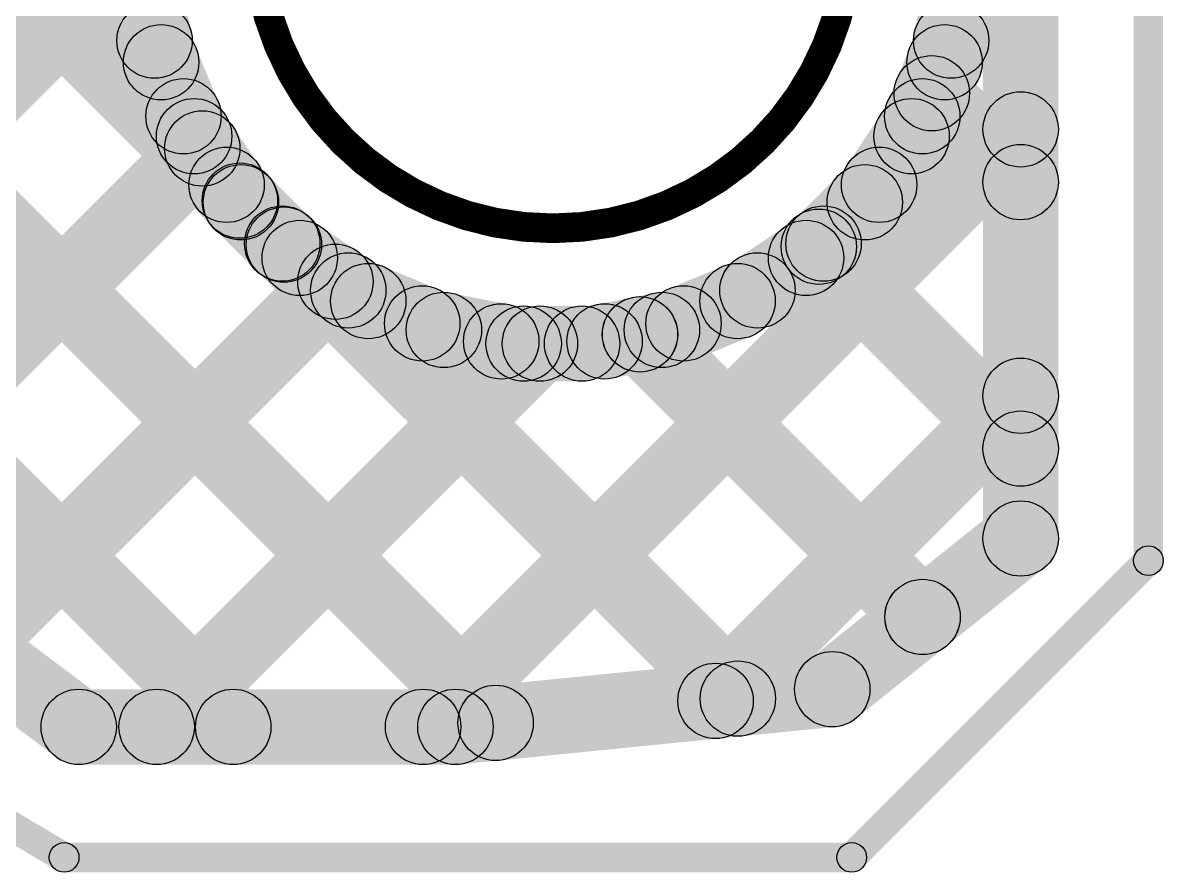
# Model space of a CAD drawing. Header units: millimetres. Extents: x 1.49 to 4.64, y 4.45 to 5.86.
# Drawn here: x 4.4926 to 4.6439, y 4.4507 to 4.5634 of the extents above; entities that cross this region are included whole.
import ezdxf

# ---------------------------------------------------------------- set-up
doc = ezdxf.new("R2010")
doc.units = ezdxf.units.MM
doc.header["$MEASUREMENT"] = 0
for name, color, linetype in [('BottomLayer', 5, 'Continuous'), ('Mechanical2', 216, 'Continuous'), ('MultiLayer', 9, 'Continuous'), ('TopLayer', 1, 'Continuous')]:
    doc.layers.add(name, color=color, linetype=linetype)

msp = doc.modelspace()

# ---------------------------------------------------------------- hatches: boundary and pattern name
at = {"layer": 'BottomLayer'}
for points in [[(4.32319, 4.73096), (4.33026, 4.73803), (4.52493, 4.54336), (4.51785, 4.53629)], [(4.63, 4.495), (4.62, 4.495), (4.62, 4.645), (4.63, 4.645)], [(4.38604, 4.63275), (4.39311, 4.63982), (4.55886, 4.47407), (4.55179, 4.467)], [(4.46094, 4.51959), (4.45387, 4.52666), (4.50473, 4.57751), (4.5118, 4.57044)], [(4.50365, 4.56769), (4.51346, 4.56964), (4.51497, 4.56203), (4.50517, 4.56008)], [(4.62069, 4.56008), (4.61088, 4.56203), (4.61239, 4.56964), (4.6222, 4.56769)], [(4.50632, 4.55628), (4.51556, 4.5601), (4.51853, 4.55294), (4.50929, 4.54911)], [(4.61657, 4.54911), (4.60733, 4.55294), (4.61029, 4.5601), (4.61953, 4.55628)], [(4.60967, 4.55054), (4.61675, 4.55761), (4.62854, 4.54582), (4.62146, 4.53875)], [(4.54924, 4.46646), (4.54217, 4.47354), (4.62146, 4.55283), (4.62854, 4.54576)], [(4.43936, 4.54407), (4.44643, 4.55114), (4.52404, 4.47354), (4.51697, 4.46646)], [(4.51116, 4.5456), (4.51948, 4.55116), (4.52379, 4.54471), (4.51547, 4.53915)], [(4.61038, 4.53915), (4.60207, 4.54471), (4.60638, 4.55116), (4.61469, 4.5456)], [(4.4741, 4.49739), (4.46703, 4.50446), (4.51287, 4.5503), (4.51994, 4.54323)], [(4.51785, 4.53629), (4.52493, 4.54336), (4.53076, 4.53752), (4.52369, 4.53045)], [(4.518, 4.53608), (4.52507, 4.54315), (4.53055, 4.53767), (4.52348, 4.5306)], [(4.60237, 4.5306), (4.5953, 4.53767), (4.60079, 4.54315), (4.60786, 4.53608)], [(4.52369, 4.53045), (4.53076, 4.53752), (4.59101, 4.47728), (4.58393, 4.47021)], [(4.59468, 4.53018), (4.60175, 4.53725), (4.62854, 4.51047), (4.62146, 4.5034)], [(4.52656, 4.52807), (4.53211, 4.53639), (4.53856, 4.53208), (4.533, 4.52376)], [(4.59285, 4.52376), (4.5873, 4.53208), (4.59374, 4.53639), (4.5993, 4.52807)], [(4.48925, 4.47718), (4.48218, 4.48425), (4.53053, 4.5326), (4.5376, 4.52553)], [(4.53651, 4.52189), (4.54034, 4.53113), (4.5475, 4.52816), (4.54368, 4.51892)], [(4.58218, 4.51892), (4.57835, 4.52816), (4.58552, 4.53113), (4.58934, 4.52189)], [(4.54748, 4.51777), (4.54944, 4.52757), (4.55704, 4.52606), (4.55509, 4.51625)], [(4.57076, 4.51625), (4.56881, 4.52606), (4.57642, 4.52757), (4.57837, 4.51777)], [(4.55905, 4.51586), (4.55905, 4.52586), (4.5668, 4.52586), (4.5668, 4.51586)], [(4.57095, 4.51855), (4.57802, 4.52563), (4.61552, 4.48813), (4.60845, 4.48105)], [(4.57095, 4.51855), (4.57802, 4.52563), (4.61552, 4.48812), (4.60845, 4.48105)], [(4.51389, 4.46646), (4.50682, 4.47354), (4.55768, 4.5244), (4.56475, 4.51733)], [(4.58805, 4.46992), (4.58098, 4.47699), (4.62146, 4.51747), (4.62854, 4.5104)], [(4.60312, 4.4711), (4.59688, 4.4789), (4.62188, 4.4989), (4.62812, 4.4911)], [(4.477, 4.481), (4.483, 4.489), (4.503, 4.474), (4.497, 4.466)], [(4.5505, 4.46502), (4.5495, 4.47498), (4.5995, 4.47998), (4.6005, 4.47002)], [(4.5, 4.465), (4.5, 4.475), (4.55, 4.475), (4.55, 4.465)]]:
    msp.add_hatch(color=5, dxfattribs=at).paths.add_polyline_path(points)
h = msp.add_hatch(color=5, dxfattribs=at)
edge = h.paths.add_edge_path()
edge.add_arc((4.51007, 4.56106), 0.005, 0, 360)
h = msp.add_hatch(color=5, dxfattribs=at)
edge = h.paths.add_edge_path()
edge.add_arc((4.61578, 4.56106), 0.005, 0, 360)
h = msp.add_hatch(color=5, dxfattribs=at)
edge = h.paths.add_edge_path()
edge.add_arc((4.51094, 4.55819), 0.005, 0, 360)
h = msp.add_hatch(color=5, dxfattribs=at)
edge = h.paths.add_edge_path()
edge.add_arc((4.61491, 4.55819), 0.005, 0, 360)
h = msp.add_hatch(color=5, dxfattribs=at)
edge = h.paths.add_edge_path()
edge.add_arc((4.61321, 4.55408), 0.005, 0, 360)
h = msp.add_hatch(color=5, dxfattribs=at)
edge = h.paths.add_edge_path()
edge.add_arc((4.51391, 4.55102), 0.005, 0, 360)
h = msp.add_hatch(color=5, dxfattribs=at)
edge = h.paths.add_edge_path()
edge.add_arc((4.61195, 4.55102), 0.005, 0, 360)
h = msp.add_hatch(color=5, dxfattribs=at)
edge = h.paths.add_edge_path()
edge.add_arc((4.625, 4.54929), 0.005, 0, 360)
h = msp.add_hatch(color=5, dxfattribs=at)
edge = h.paths.add_edge_path()
edge.add_arc((4.51532, 4.54838), 0.005, 0, 360)
h = msp.add_hatch(color=5, dxfattribs=at)
edge = h.paths.add_edge_path()
edge.add_arc((4.61053, 4.54838), 0.005, 0, 360)
h = msp.add_hatch(color=5, dxfattribs=at)
edge = h.paths.add_edge_path()
edge.add_arc((4.5164, 4.54676), 0.005, 0, 360)
h = msp.add_hatch(color=5, dxfattribs=at)
edge = h.paths.add_edge_path()
edge.add_arc((4.51963, 4.54193), 0.005, 0, 360)
h = msp.add_hatch(color=5, dxfattribs=at)
edge = h.paths.add_edge_path()
edge.add_arc((4.60622, 4.54193), 0.005, 0, 360)
h = msp.add_hatch(color=5, dxfattribs=at)
edge = h.paths.add_edge_path()
edge.add_arc((4.625, 4.54229), 0.005, 0, 360)
h = msp.add_hatch(color=5, dxfattribs=at)
edge = h.paths.add_edge_path()
edge.add_arc((4.52139, 4.53983), 0.005, 0, 360)
h = msp.add_hatch(color=5, dxfattribs=at)
edge = h.paths.add_edge_path()
edge.add_arc((4.52139, 4.53983), 0.005, 0, 360)
h = msp.add_hatch(color=5, dxfattribs=at)
edge = h.paths.add_edge_path()
edge.add_arc((4.52153, 4.53961), 0.005, 0, 360)
h = msp.add_hatch(color=5, dxfattribs=at)
edge = h.paths.add_edge_path()
edge.add_arc((4.60432, 4.53961), 0.005, 0, 360)
h = msp.add_hatch(color=5, dxfattribs=at)
edge = h.paths.add_edge_path()
edge.add_arc((4.52702, 4.53413), 0.005, 0, 360)
h = msp.add_hatch(color=5, dxfattribs=at)
edge = h.paths.add_edge_path()
edge.add_arc((4.52723, 4.53399), 0.005, 0, 360)
h = msp.add_hatch(color=5, dxfattribs=at)
edge = h.paths.add_edge_path()
edge.add_arc((4.52723, 4.53399), 0.005, 0, 360)
h = msp.add_hatch(color=5, dxfattribs=at)
edge = h.paths.add_edge_path()
edge.add_arc((4.59822, 4.53372), 0.005, 0, 360)
h = msp.add_hatch(color=5, dxfattribs=at)
edge = h.paths.add_edge_path()
edge.add_arc((4.59884, 4.53413), 0.005, 0, 360)
h = msp.add_hatch(color=5, dxfattribs=at)
edge = h.paths.add_edge_path()
edge.add_arc((4.52933, 4.53223), 0.005, 0, 360)
h = msp.add_hatch(color=5, dxfattribs=at)
edge = h.paths.add_edge_path()
edge.add_arc((4.59652, 4.53223), 0.005, 0, 360)
h = msp.add_hatch(color=5, dxfattribs=at)
edge = h.paths.add_edge_path()
edge.add_arc((4.53406, 4.52907), 0.005, 0, 360)
h = msp.add_hatch(color=5, dxfattribs=at)
edge = h.paths.add_edge_path()
edge.add_arc((4.53578, 4.52792), 0.005, 0, 360)
h = msp.add_hatch(color=5, dxfattribs=at)
edge = h.paths.add_edge_path()
edge.add_arc((4.59007, 4.52792), 0.005, 0, 360)
h = msp.add_hatch(color=5, dxfattribs=at)
edge = h.paths.add_edge_path()
edge.add_arc((4.53843, 4.52651), 0.005, 0, 360)
h = msp.add_hatch(color=5, dxfattribs=at)
edge = h.paths.add_edge_path()
edge.add_arc((4.58743, 4.52651), 0.005, 0, 360)
h = msp.add_hatch(color=5, dxfattribs=at)
edge = h.paths.add_edge_path()
edge.add_arc((4.54559, 4.52354), 0.005, 0, 360)
h = msp.add_hatch(color=5, dxfattribs=at)
edge = h.paths.add_edge_path()
edge.add_arc((4.58026, 4.52354), 0.005, 0, 360)
h = msp.add_hatch(color=5, dxfattribs=at)
edge = h.paths.add_edge_path()
edge.add_arc((4.54846, 4.52267), 0.005, 0, 360)
h = msp.add_hatch(color=5, dxfattribs=at)
edge = h.paths.add_edge_path()
edge.add_arc((4.57449, 4.52209), 0.005, 0, 360)
h = msp.add_hatch(color=5, dxfattribs=at)
edge = h.paths.add_edge_path()
edge.add_arc((4.57448, 4.52209), 0.005, 0, 360)
h = msp.add_hatch(color=5, dxfattribs=at)
edge = h.paths.add_edge_path()
edge.add_arc((4.57739, 4.52267), 0.005, 0, 360)
h = msp.add_hatch(color=5, dxfattribs=at)
edge = h.paths.add_edge_path()
edge.add_arc((4.55607, 4.52116), 0.005, 0, 360)
h = msp.add_hatch(color=5, dxfattribs=at)
edge = h.paths.add_edge_path()
edge.add_arc((4.55905, 4.52086), 0.005, 0, 360)
h = msp.add_hatch(color=5, dxfattribs=at)
edge = h.paths.add_edge_path()
edge.add_arc((4.56121, 4.52086), 0.005, 0, 360)
h = msp.add_hatch(color=5, dxfattribs=at)
edge = h.paths.add_edge_path()
edge.add_arc((4.5668, 4.52086), 0.005, 0, 360)
h = msp.add_hatch(color=5, dxfattribs=at)
edge = h.paths.add_edge_path()
edge.add_arc((4.56979, 4.52116), 0.005, 0, 360)
h = msp.add_hatch(color=5, dxfattribs=at)
edge = h.paths.add_edge_path()
edge.add_arc((4.625, 4.51394), 0.005, 0, 360)
h = msp.add_hatch(color=5, dxfattribs=at)
edge = h.paths.add_edge_path()
edge.add_arc((4.625, 4.50693), 0.005, 0, 360)
h = msp.add_hatch(color=5, dxfattribs=at)
edge = h.paths.add_edge_path()
edge.add_arc((4.625, 4.495), 0.005, 0, 360)
h = msp.add_hatch(color=5, dxfattribs=at)
edge = h.paths.add_edge_path()
edge.add_arc((4.625, 4.495), 0.005, 0, 360)
h = msp.add_hatch(color=5, dxfattribs=at)
edge = h.paths.add_edge_path()
edge.add_arc((4.61198, 4.48459), 0.005, 0, 360)
h = msp.add_hatch(color=5, dxfattribs=at)
edge = h.paths.add_edge_path()
edge.add_arc((4.61199, 4.48459), 0.005, 0, 360)
h = msp.add_hatch(color=5, dxfattribs=at)
edge = h.paths.add_edge_path()
edge.add_arc((4.6, 4.475), 0.005, 0, 360)
h = msp.add_hatch(color=5, dxfattribs=at)
edge = h.paths.add_edge_path()
edge.add_arc((4.6, 4.475), 0.005, 0, 360)
h = msp.add_hatch(color=5, dxfattribs=at)
edge = h.paths.add_edge_path()
edge.add_arc((4.58451, 4.47345), 0.005, 0, 360)
h = msp.add_hatch(color=5, dxfattribs=at)
edge = h.paths.add_edge_path()
edge.add_arc((4.58747, 4.47375), 0.005, 0, 360)
h = msp.add_hatch(color=5, dxfattribs=at)
edge = h.paths.add_edge_path()
edge.add_arc((4.5, 4.47), 0.005, 0, 360)
h = msp.add_hatch(color=5, dxfattribs=at)
edge = h.paths.add_edge_path()
edge.add_arc((4.5, 4.47), 0.005, 0, 360)
h = msp.add_hatch(color=5, dxfattribs=at)
edge = h.paths.add_edge_path()
edge.add_arc((4.51035, 4.47), 0.005, 0, 360)
h = msp.add_hatch(color=5, dxfattribs=at)
edge = h.paths.add_edge_path()
edge.add_arc((4.52051, 4.47), 0.005, 0, 360)
h = msp.add_hatch(color=5, dxfattribs=at)
edge = h.paths.add_edge_path()
edge.add_arc((4.54571, 4.47), 0.005, 0, 360)
h = msp.add_hatch(color=5, dxfattribs=at)
edge = h.paths.add_edge_path()
edge.add_arc((4.55, 4.47), 0.005, 0, 360)
h = msp.add_hatch(color=5, dxfattribs=at)
edge = h.paths.add_edge_path()
edge.add_arc((4.55, 4.47), 0.005, 0, 360)
h = msp.add_hatch(color=5, dxfattribs=at)
edge = h.paths.add_edge_path()
edge.add_arc((4.55533, 4.47053), 0.005, 0, 360)
at = {"layer": 'Mechanical2'}
for points in [[(4.64391, 4.49206), (4.63998, 4.49206), (4.63998, 4.82969), (4.64391, 4.82969)], [(4.60397, 4.4513), (4.60118, 4.45408), (4.64055, 4.49345), (4.64334, 4.49067)], [(4.46258, 4.47137), (4.46458, 4.47476), (4.49907, 4.45439), (4.49706, 4.451)], [(4.49807, 4.45072), (4.49807, 4.45466), (4.60258, 4.45466), (4.60258, 4.45072)]]:
    msp.add_hatch(color=216, dxfattribs=at).paths.add_polyline_path(points)
h = msp.add_hatch(color=216, dxfattribs=at)
edge = h.paths.add_edge_path()
edge.add_arc((4.64195, 4.49206), 0.00197, 0, 360)
h = msp.add_hatch(color=216, dxfattribs=at)
edge = h.paths.add_edge_path()
edge.add_arc((4.64195, 4.49206), 0.00197, 0, 360)
h = msp.add_hatch(color=216, dxfattribs=at)
edge = h.paths.add_edge_path()
edge.add_arc((4.49807, 4.45269), 0.00197, 0, 360)
h = msp.add_hatch(color=216, dxfattribs=at)
edge = h.paths.add_edge_path()
edge.add_arc((4.49807, 4.45269), 0.00197, 0, 360)
h = msp.add_hatch(color=216, dxfattribs=at)
edge = h.paths.add_edge_path()
edge.add_arc((4.60258, 4.45269), 0.00197, 0, 360)
h = msp.add_hatch(color=216, dxfattribs=at)
edge = h.paths.add_edge_path()
edge.add_arc((4.60258, 4.45269), 0.00197, 0, 360)
at = {"layer": 'TopLayer'}
for points in [[(4.32319, 4.73096), (4.33026, 4.73803), (4.52493, 4.54336), (4.51785, 4.53629)], [(4.63, 4.495), (4.62, 4.495), (4.62, 4.645), (4.63, 4.645)], [(4.38604, 4.63275), (4.39311, 4.63982), (4.55886, 4.47407), (4.55179, 4.467)], [(4.46094, 4.51959), (4.45387, 4.52666), (4.50473, 4.57751), (4.5118, 4.57044)], [(4.50365, 4.56769), (4.51346, 4.56964), (4.51497, 4.56203), (4.50517, 4.56008)], [(4.62069, 4.56008), (4.61088, 4.56203), (4.61239, 4.56964), (4.6222, 4.56769)], [(4.50632, 4.55628), (4.51556, 4.5601), (4.51853, 4.55294), (4.50929, 4.54911)], [(4.61657, 4.54911), (4.60733, 4.55294), (4.61029, 4.5601), (4.61953, 4.55628)], [(4.60967, 4.55054), (4.61675, 4.55761), (4.62854, 4.54582), (4.62146, 4.53875)], [(4.54924, 4.46646), (4.54217, 4.47354), (4.62146, 4.55283), (4.62854, 4.54576)], [(4.43936, 4.54407), (4.44643, 4.55114), (4.52404, 4.47354), (4.51697, 4.46646)], [(4.51116, 4.5456), (4.51948, 4.55116), (4.52379, 4.54471), (4.51547, 4.53915)], [(4.61038, 4.53915), (4.60207, 4.54471), (4.60638, 4.55116), (4.61469, 4.5456)], [(4.4741, 4.49739), (4.46703, 4.50446), (4.51287, 4.5503), (4.51994, 4.54323)], [(4.51785, 4.53629), (4.52493, 4.54336), (4.53076, 4.53752), (4.52369, 4.53045)], [(4.518, 4.53608), (4.52507, 4.54315), (4.53055, 4.53767), (4.52348, 4.5306)], [(4.60237, 4.5306), (4.5953, 4.53767), (4.60079, 4.54315), (4.60786, 4.53608)], [(4.52369, 4.53045), (4.53076, 4.53752), (4.59101, 4.47728), (4.58393, 4.47021)], [(4.59468, 4.53018), (4.60175, 4.53725), (4.62854, 4.51047), (4.62146, 4.5034)], [(4.52656, 4.52807), (4.53211, 4.53639), (4.53856, 4.53208), (4.533, 4.52376)], [(4.59285, 4.52376), (4.5873, 4.53208), (4.59374, 4.53639), (4.5993, 4.52807)], [(4.48925, 4.47718), (4.48218, 4.48425), (4.53053, 4.5326), (4.5376, 4.52553)], [(4.53651, 4.52189), (4.54034, 4.53113), (4.5475, 4.52816), (4.54368, 4.51892)], [(4.58218, 4.51892), (4.57835, 4.52816), (4.58552, 4.53113), (4.58934, 4.52189)], [(4.54748, 4.51777), (4.54944, 4.52757), (4.55704, 4.52606), (4.55509, 4.51625)], [(4.57076, 4.51625), (4.56881, 4.52606), (4.57642, 4.52757), (4.57837, 4.51777)], [(4.55905, 4.51586), (4.55905, 4.52586), (4.5668, 4.52586), (4.5668, 4.51586)], [(4.57095, 4.51855), (4.57802, 4.52563), (4.61552, 4.48813), (4.60845, 4.48105)], [(4.57095, 4.51855), (4.57802, 4.52563), (4.61552, 4.48812), (4.60845, 4.48105)], [(4.51389, 4.46646), (4.50682, 4.47354), (4.55768, 4.5244), (4.56475, 4.51733)], [(4.58805, 4.46992), (4.58098, 4.47699), (4.62146, 4.51747), (4.62854, 4.5104)], [(4.60312, 4.4711), (4.59688, 4.4789), (4.62188, 4.4989), (4.62812, 4.4911)], [(4.477, 4.481), (4.483, 4.489), (4.503, 4.474), (4.497, 4.466)], [(4.5505, 4.46502), (4.5495, 4.47498), (4.5995, 4.47998), (4.6005, 4.47002)], [(4.5, 4.465), (4.5, 4.475), (4.55, 4.475), (4.55, 4.465)]]:
    msp.add_hatch(color=1, dxfattribs=at).paths.add_polyline_path(points)
h = msp.add_hatch(color=1, dxfattribs=at)
edge = h.paths.add_edge_path()
edge.add_arc((4.51007, 4.56106), 0.005, 0, 360)
h = msp.add_hatch(color=1, dxfattribs=at)
edge = h.paths.add_edge_path()
edge.add_arc((4.61578, 4.56106), 0.005, 0, 360)
h = msp.add_hatch(color=1, dxfattribs=at)
edge = h.paths.add_edge_path()
edge.add_arc((4.51094, 4.55819), 0.005, 0, 360)
h = msp.add_hatch(color=1, dxfattribs=at)
edge = h.paths.add_edge_path()
edge.add_arc((4.61491, 4.55819), 0.005, 0, 360)
h = msp.add_hatch(color=1, dxfattribs=at)
edge = h.paths.add_edge_path()
edge.add_arc((4.61321, 4.55408), 0.005, 0, 360)
h = msp.add_hatch(color=1, dxfattribs=at)
edge = h.paths.add_edge_path()
edge.add_arc((4.51391, 4.55102), 0.005, 0, 360)
h = msp.add_hatch(color=1, dxfattribs=at)
edge = h.paths.add_edge_path()
edge.add_arc((4.61195, 4.55102), 0.005, 0, 360)
h = msp.add_hatch(color=1, dxfattribs=at)
edge = h.paths.add_edge_path()
edge.add_arc((4.625, 4.54929), 0.005, 0, 360)
h = msp.add_hatch(color=1, dxfattribs=at)
edge = h.paths.add_edge_path()
edge.add_arc((4.51532, 4.54838), 0.005, 0, 360)
h = msp.add_hatch(color=1, dxfattribs=at)
edge = h.paths.add_edge_path()
edge.add_arc((4.61053, 4.54838), 0.005, 0, 360)
h = msp.add_hatch(color=1, dxfattribs=at)
edge = h.paths.add_edge_path()
edge.add_arc((4.5164, 4.54676), 0.005, 0, 360)
h = msp.add_hatch(color=1, dxfattribs=at)
edge = h.paths.add_edge_path()
edge.add_arc((4.51963, 4.54193), 0.005, 0, 360)
h = msp.add_hatch(color=1, dxfattribs=at)
edge = h.paths.add_edge_path()
edge.add_arc((4.60622, 4.54193), 0.005, 0, 360)
h = msp.add_hatch(color=1, dxfattribs=at)
edge = h.paths.add_edge_path()
edge.add_arc((4.625, 4.54229), 0.005, 0, 360)
h = msp.add_hatch(color=1, dxfattribs=at)
edge = h.paths.add_edge_path()
edge.add_arc((4.52139, 4.53983), 0.005, 0, 360)
h = msp.add_hatch(color=1, dxfattribs=at)
edge = h.paths.add_edge_path()
edge.add_arc((4.52139, 4.53983), 0.005, 0, 360)
h = msp.add_hatch(color=1, dxfattribs=at)
edge = h.paths.add_edge_path()
edge.add_arc((4.52153, 4.53961), 0.005, 0, 360)
h = msp.add_hatch(color=1, dxfattribs=at)
edge = h.paths.add_edge_path()
edge.add_arc((4.60432, 4.53961), 0.005, 0, 360)
h = msp.add_hatch(color=1, dxfattribs=at)
edge = h.paths.add_edge_path()
edge.add_arc((4.52702, 4.53413), 0.005, 0, 360)
h = msp.add_hatch(color=1, dxfattribs=at)
edge = h.paths.add_edge_path()
edge.add_arc((4.52723, 4.53399), 0.005, 0, 360)
h = msp.add_hatch(color=1, dxfattribs=at)
edge = h.paths.add_edge_path()
edge.add_arc((4.52723, 4.53399), 0.005, 0, 360)
h = msp.add_hatch(color=1, dxfattribs=at)
edge = h.paths.add_edge_path()
edge.add_arc((4.59822, 4.53372), 0.005, 0, 360)
h = msp.add_hatch(color=1, dxfattribs=at)
edge = h.paths.add_edge_path()
edge.add_arc((4.59884, 4.53413), 0.005, 0, 360)
h = msp.add_hatch(color=1, dxfattribs=at)
edge = h.paths.add_edge_path()
edge.add_arc((4.52933, 4.53223), 0.005, 0, 360)
h = msp.add_hatch(color=1, dxfattribs=at)
edge = h.paths.add_edge_path()
edge.add_arc((4.59652, 4.53223), 0.005, 0, 360)
h = msp.add_hatch(color=1, dxfattribs=at)
edge = h.paths.add_edge_path()
edge.add_arc((4.53406, 4.52907), 0.005, 0, 360)
h = msp.add_hatch(color=1, dxfattribs=at)
edge = h.paths.add_edge_path()
edge.add_arc((4.53578, 4.52792), 0.005, 0, 360)
h = msp.add_hatch(color=1, dxfattribs=at)
edge = h.paths.add_edge_path()
edge.add_arc((4.59007, 4.52792), 0.005, 0, 360)
h = msp.add_hatch(color=1, dxfattribs=at)
edge = h.paths.add_edge_path()
edge.add_arc((4.53843, 4.52651), 0.005, 0, 360)
h = msp.add_hatch(color=1, dxfattribs=at)
edge = h.paths.add_edge_path()
edge.add_arc((4.58743, 4.52651), 0.005, 0, 360)
h = msp.add_hatch(color=1, dxfattribs=at)
edge = h.paths.add_edge_path()
edge.add_arc((4.54559, 4.52354), 0.005, 0, 360)
h = msp.add_hatch(color=1, dxfattribs=at)
edge = h.paths.add_edge_path()
edge.add_arc((4.58026, 4.52354), 0.005, 0, 360)
h = msp.add_hatch(color=1, dxfattribs=at)
edge = h.paths.add_edge_path()
edge.add_arc((4.54846, 4.52267), 0.005, 0, 360)
h = msp.add_hatch(color=1, dxfattribs=at)
edge = h.paths.add_edge_path()
edge.add_arc((4.57449, 4.52209), 0.005, 0, 360)
h = msp.add_hatch(color=1, dxfattribs=at)
edge = h.paths.add_edge_path()
edge.add_arc((4.57448, 4.52209), 0.005, 0, 360)
h = msp.add_hatch(color=1, dxfattribs=at)
edge = h.paths.add_edge_path()
edge.add_arc((4.57739, 4.52267), 0.005, 0, 360)
h = msp.add_hatch(color=1, dxfattribs=at)
edge = h.paths.add_edge_path()
edge.add_arc((4.55607, 4.52116), 0.005, 0, 360)
h = msp.add_hatch(color=1, dxfattribs=at)
edge = h.paths.add_edge_path()
edge.add_arc((4.55905, 4.52086), 0.005, 0, 360)
h = msp.add_hatch(color=1, dxfattribs=at)
edge = h.paths.add_edge_path()
edge.add_arc((4.56121, 4.52086), 0.005, 0, 360)
h = msp.add_hatch(color=1, dxfattribs=at)
edge = h.paths.add_edge_path()
edge.add_arc((4.5668, 4.52086), 0.005, 0, 360)
h = msp.add_hatch(color=1, dxfattribs=at)
edge = h.paths.add_edge_path()
edge.add_arc((4.56979, 4.52116), 0.005, 0, 360)
h = msp.add_hatch(color=1, dxfattribs=at)
edge = h.paths.add_edge_path()
edge.add_arc((4.625, 4.51394), 0.005, 0, 360)
h = msp.add_hatch(color=1, dxfattribs=at)
edge = h.paths.add_edge_path()
edge.add_arc((4.625, 4.50693), 0.005, 0, 360)
h = msp.add_hatch(color=1, dxfattribs=at)
edge = h.paths.add_edge_path()
edge.add_arc((4.625, 4.495), 0.005, 0, 360)
h = msp.add_hatch(color=1, dxfattribs=at)
edge = h.paths.add_edge_path()
edge.add_arc((4.625, 4.495), 0.005, 0, 360)
h = msp.add_hatch(color=1, dxfattribs=at)
edge = h.paths.add_edge_path()
edge.add_arc((4.61198, 4.48459), 0.005, 0, 360)
h = msp.add_hatch(color=1, dxfattribs=at)
edge = h.paths.add_edge_path()
edge.add_arc((4.61199, 4.48459), 0.005, 0, 360)
h = msp.add_hatch(color=1, dxfattribs=at)
edge = h.paths.add_edge_path()
edge.add_arc((4.6, 4.475), 0.005, 0, 360)
h = msp.add_hatch(color=1, dxfattribs=at)
edge = h.paths.add_edge_path()
edge.add_arc((4.6, 4.475), 0.005, 0, 360)
h = msp.add_hatch(color=1, dxfattribs=at)
edge = h.paths.add_edge_path()
edge.add_arc((4.58451, 4.47345), 0.005, 0, 360)
h = msp.add_hatch(color=1, dxfattribs=at)
edge = h.paths.add_edge_path()
edge.add_arc((4.58747, 4.47375), 0.005, 0, 360)
h = msp.add_hatch(color=1, dxfattribs=at)
edge = h.paths.add_edge_path()
edge.add_arc((4.5, 4.47), 0.005, 0, 360)
h = msp.add_hatch(color=1, dxfattribs=at)
edge = h.paths.add_edge_path()
edge.add_arc((4.5, 4.47), 0.005, 0, 360)
h = msp.add_hatch(color=1, dxfattribs=at)
edge = h.paths.add_edge_path()
edge.add_arc((4.51035, 4.47), 0.005, 0, 360)
h = msp.add_hatch(color=1, dxfattribs=at)
edge = h.paths.add_edge_path()
edge.add_arc((4.52051, 4.47), 0.005, 0, 360)
h = msp.add_hatch(color=1, dxfattribs=at)
edge = h.paths.add_edge_path()
edge.add_arc((4.54571, 4.47), 0.005, 0, 360)
h = msp.add_hatch(color=1, dxfattribs=at)
edge = h.paths.add_edge_path()
edge.add_arc((4.55, 4.47), 0.005, 0, 360)
h = msp.add_hatch(color=1, dxfattribs=at)
edge = h.paths.add_edge_path()
edge.add_arc((4.55, 4.47), 0.005, 0, 360)
h = msp.add_hatch(color=1, dxfattribs=at)
edge = h.paths.add_edge_path()
edge.add_arc((4.55533, 4.47053), 0.005, 0, 360)

# ---------------------------------------------------------------- linework, layer by layer
at = {"layer": 'BottomLayer'}
for centre in [(4.51007, 4.56106), (4.61578, 4.56106), (4.51094, 4.55819), (4.61491, 4.55819), (4.61321, 4.55408), (4.51391, 4.55102), (4.61195, 4.55102), (4.625, 4.54929), (4.51532, 4.54838), (4.61053, 4.54838), (4.5164, 4.54676), (4.51963, 4.54193), (4.60622, 4.54193), (4.625, 4.54229), (4.52139, 4.53983), (4.52139, 4.53983), (4.52153, 4.53961), (4.60432, 4.53961), (4.52702, 4.53413), (4.52723, 4.53399), (4.52723, 4.53399), (4.59822, 4.53372), (4.59884, 4.53413), (4.52933, 4.53223), (4.59652, 4.53223), (4.53406, 4.52907), (4.53578, 4.52792), (4.59007, 4.52792), (4.53843, 4.52651), (4.58743, 4.52651), (4.54559, 4.52354), (4.58026, 4.52354), (4.54846, 4.52267), (4.57448, 4.52209), (4.57449, 4.52209), (4.57739, 4.52267), (4.55607, 4.52116), (4.55905, 4.52086), (4.56121, 4.52086), (4.5668, 4.52086), (4.56979, 4.52116), (4.625, 4.51394), (4.625, 4.50693), (4.625, 4.495), (4.625, 4.495), (4.61198, 4.48459), (4.61199, 4.48459), (4.6, 4.475), (4.6, 4.475), (4.58451, 4.47345), (4.58747, 4.47375), (4.5, 4.47), (4.5, 4.47), (4.51035, 4.47), (4.52051, 4.47), (4.54571, 4.47), (4.55, 4.47), (4.55, 4.47), (4.55533, 4.47053)]:
    msp.add_circle(centre, 0.005, dxfattribs=at)
at = {"layer": 'Mechanical2', "const_width": 0.00394}
msp.add_lwpolyline([(4.6023, 4.57553, 1), (4.52356, 4.57553, 1)], format="xyb", close=True, dxfattribs=at)
at = {"layer": 'Mechanical2'}
for centre in [(4.64195, 4.49206), (4.64195, 4.49206), (4.49807, 4.45269), (4.49807, 4.45269), (4.60258, 4.45269), (4.60258, 4.45269)]:
    msp.add_circle(centre, 0.00197, dxfattribs=at)
at = {"layer": 'MultiLayer'}
for p, q in [((4.52804, 4.55688), (4.52507, 4.56404)), ((4.60078, 4.56404), (4.59782, 4.55688)), ((4.53235, 4.55043), (4.52804, 4.55688)), ((4.59782, 4.55688), (4.59351, 4.55043)), ((4.53783, 4.54495), (4.53235, 4.55043)), ((4.59351, 4.55043), (4.58802, 4.54495)), ((4.54428, 4.54064), (4.53783, 4.54495)), ((4.58802, 4.54495), (4.58158, 4.54064)), ((4.55144, 4.53767), (4.54428, 4.54064)), ((4.58158, 4.54064), (4.57441, 4.53767)), ((4.55905, 4.53616), (4.55144, 4.53767)), ((4.57441, 4.53767), (4.5668, 4.53616)), ((4.56293, 4.53616), (4.55905, 4.53616)), ((4.56293, 4.53616), (4.56293, 4.53616)), ((4.5668, 4.53616), (4.56293, 4.53616))]:
    msp.add_line(p, q, dxfattribs=at)
at = {"layer": 'TopLayer'}
for centre in [(4.51007, 4.56106), (4.61578, 4.56106), (4.51094, 4.55819), (4.61491, 4.55819), (4.61321, 4.55408), (4.51391, 4.55102), (4.61195, 4.55102), (4.625, 4.54929), (4.51532, 4.54838), (4.61053, 4.54838), (4.5164, 4.54676), (4.51963, 4.54193), (4.60622, 4.54193), (4.625, 4.54229), (4.52139, 4.53983), (4.52139, 4.53983), (4.52153, 4.53961), (4.60432, 4.53961), (4.52702, 4.53413), (4.52723, 4.53399), (4.52723, 4.53399), (4.59822, 4.53372), (4.59884, 4.53413), (4.52933, 4.53223), (4.59652, 4.53223), (4.53406, 4.52907), (4.53578, 4.52792), (4.59007, 4.52792), (4.53843, 4.52651), (4.58743, 4.52651), (4.54559, 4.52354), (4.58026, 4.52354), (4.54846, 4.52267), (4.57448, 4.52209), (4.57449, 4.52209), (4.57739, 4.52267), (4.55607, 4.52116), (4.55905, 4.52086), (4.56121, 4.52086), (4.5668, 4.52086), (4.56979, 4.52116), (4.625, 4.51394), (4.625, 4.50693), (4.625, 4.495), (4.625, 4.495), (4.61198, 4.48459), (4.61199, 4.48459), (4.6, 4.475), (4.6, 4.475), (4.58451, 4.47345), (4.58747, 4.47375), (4.5, 4.47), (4.5, 4.47), (4.51035, 4.47), (4.52051, 4.47), (4.54571, 4.47), (4.55, 4.47), (4.55, 4.47), (4.55533, 4.47053)]:
    msp.add_circle(centre, 0.005, dxfattribs=at)

doc.saveas('drawing.dxf')
